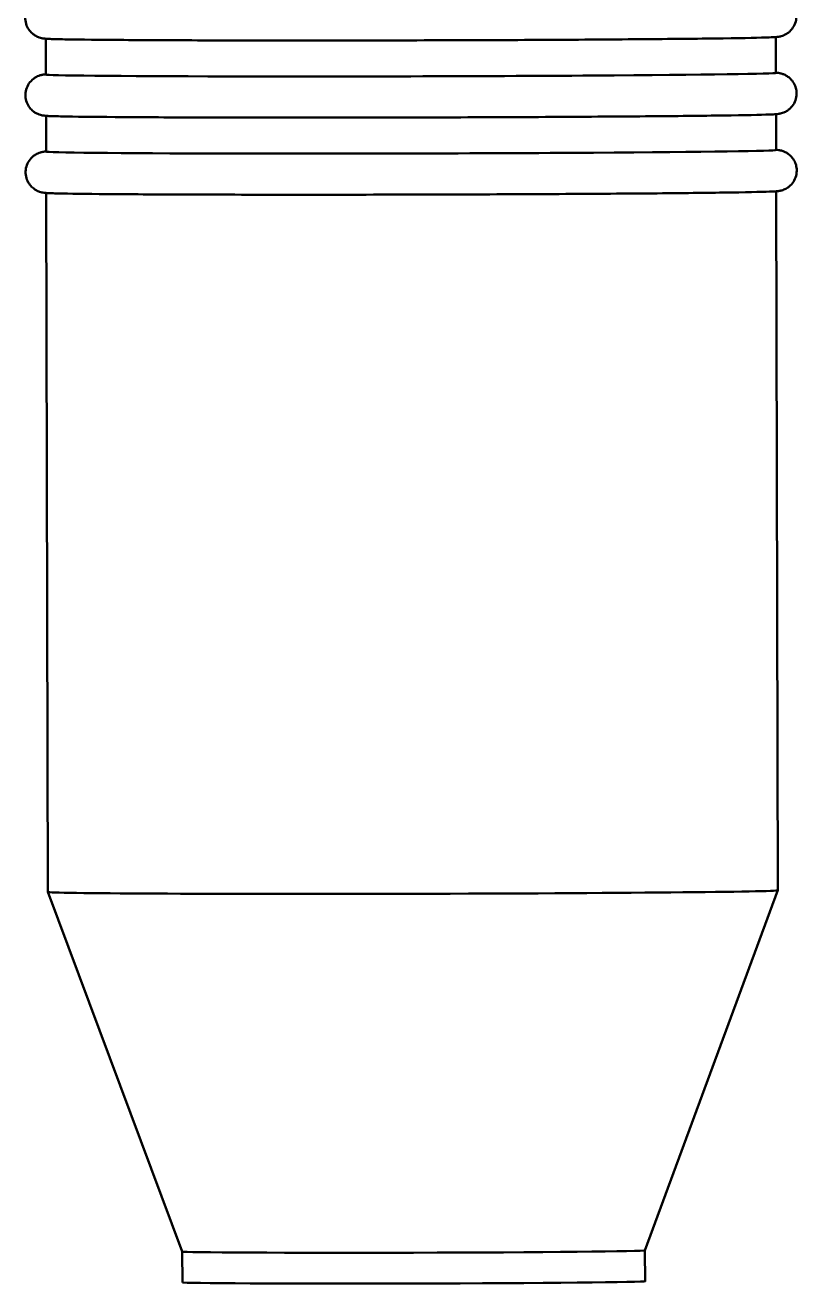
# Model space of a CAD drawing. Header units: millimetres. Extents: x 0 to 420, y 0 to 297.
# Drawn here: x 80.083 to 82.227, y 168.969 to 172.467 of the extents above; entities that cross this region are included whole.
import ezdxf

# ---------------------------------------------------------------- set-up
doc = ezdxf.new("R2010")
doc.units = ezdxf.units.MM
doc.header["$LTSCALE"] = 0.75
doc.layers.add('Visible', color=7, linetype='Continuous', lineweight=50)

msp = doc.modelspace()

# ---------------------------------------------------------------- linework, layer by layer
at = {"layer": 'Visible', "extrusion": (0, 1, 0)}
for p, q in [((80.1403, 172.4292), (80.1405, 172.3297)), ((82.1689, 172.4338), (82.1691, 172.3343)), ((80.1408, 172.2149), (80.141, 172.1154)), ((82.1694, 172.2195), (82.1696, 172.12)), ((80.1413, 172.0006), (80.1457, 170.0583)), ((82.1699, 172.0052), (82.1743, 170.063)), ((80.5195, 169.0592), (80.1457, 170.0583)), ((81.8052, 169.0621), (82.1743, 170.0629)), ((80.5194, 169.0592), (80.5196, 168.9735)), ((81.8052, 169.0621), (81.8054, 168.9764))]:
    msp.add_line(p, q, dxfattribs=at)
at = {"layer": 'Visible', "extrusion": (-2e-16, 0, -1)}
for centre in [(81.1548, 172.332), (81.1553, 172.1177)]:
    msp.add_ellipse(centre, major_axis=(1.0143, 0.0023), ratio=0.007252, start_param=0, end_param=3.141593, dxfattribs=at)
at = {"layer": 'Visible'}
for centre, major_axis, start_param, end_param in [((81.16, 170.0606), (1.0143, 0.0023), 3.141593, 6.283185), ((81.1623, 169.0607), (0.6429, 0.0015), 3.144286, 6.280492), ((81.1625, 168.975), (0.6429, 0.0015), 3.141593, 6.283185)]:
    msp.add_ellipse(centre, major_axis=major_axis, ratio=0.007252, start_param=start_param, end_param=end_param, dxfattribs=at)
for points, knots in [([(82.2253, 172.4999), (82.2262, 172.4937), (82.2261, 172.4873), (82.2239, 172.4752), (82.2218, 172.4693), (82.2159, 172.4586), (82.2121, 172.4537), (82.2057, 172.4477), (82.2035, 172.446), (82.1992, 172.443), (82.1972, 172.4418), (82.1935, 172.4399), (82.192, 172.4392), (82.188, 172.4375), (82.1858, 172.4368), (82.1823, 172.4358), (82.181, 172.4355), (82.178, 172.4349), (82.1767, 172.4347), (82.1731, 172.4342), (82.1714, 172.434), (82.1643, 172.4334), (82.1586, 172.4332), (82.1263, 172.4319), (82.0829, 172.431), (81.9652, 172.4294), (81.8912, 172.4286), (81.7236, 172.4272), (81.6285, 172.4265), (81.4277, 172.4255), (81.3197, 172.4251), (81.1043, 172.4245), (80.9944, 172.4243), (80.7862, 172.4243), (80.6853, 172.4244), (80.5053, 172.4248), (80.4239, 172.4252), (80.2903, 172.4261), (80.2365, 172.4267), (80.181, 172.4277), (80.1666, 172.428), (80.1503, 172.4286), (80.1458, 172.4288), (80.1388, 172.4293), (80.1369, 172.4293), (80.1303, 172.4304), (80.1292, 172.4306), (80.1262, 172.4313), (80.1241, 172.4318), (80.119, 172.4336), (80.1157, 172.435), (80.1099, 172.4383), (80.1072, 172.44), (80.1012, 172.4448), (80.098, 172.448), (80.0917, 172.456), (80.0889, 172.461), (80.0847, 172.472), (80.0834, 172.4781), (80.0828, 172.4902), (80.0835, 172.4965), (80.0868, 172.5082), (80.0895, 172.5139), (80.0963, 172.5239), (80.1005, 172.5284), (80.1072, 172.5336), (80.1094, 172.5351), (80.1133, 172.5374), (80.1151, 172.5383), (80.1196, 172.5403), (80.1221, 172.5411), (80.1259, 172.5423), (80.1273, 172.5426), (80.1302, 172.5433), (80.1315, 172.5435), (80.1349, 172.544), (80.1365, 172.5442), (80.1387, 172.5444), (80.1394, 172.5444), (80.1401, 172.5445)], [0, 0, 0, 0, 0.013201, 0.013201, 0.026144, 0.026144, 0.03907, 0.03907, 0.045237, 0.045237, 0.050774, 0.050774, 0.055256, 0.055256, 0.062697, 0.062697, 0.070025, 0.070025, 0.081576, 0.081576, 0.108305, 0.108305, 0.188438, 0.188438, 0.432088, 0.432088, 0.664306, 0.664306, 0.891096, 0.891096, 1.117623, 1.117623, 1.344054, 1.344054, 1.570475, 1.570475, 1.796954, 1.796954, 2.02366, 2.02366, 2.136652, 2.136652, 2.196424, 2.196424, 2.241244, 2.241244, 2.24887, 2.24887, 2.257498, 2.257498, 2.266343, 2.266343, 2.273507, 2.273507, 2.283232, 2.283232, 2.295245, 2.295245, 2.308092, 2.308092, 2.321042, 2.321042, 2.333993, 2.333993, 2.346881, 2.346881, 2.352796, 2.352796, 2.357702, 2.357702, 2.36564, 2.36564, 2.372752, 2.372752, 2.383224, 2.383224, 2.405887, 2.405887, 2.416094, 2.416094, 2.416094, 2.416094]), ([(82.2258, 172.2856), (82.2267, 172.2794), (82.2266, 172.273), (82.2244, 172.2609), (82.2223, 172.255), (82.2164, 172.2443), (82.2126, 172.2395), (82.2062, 172.2335), (82.204, 172.2317), (82.1997, 172.2287), (82.1977, 172.2275), (82.194, 172.2256), (82.1924, 172.2249), (82.1885, 172.2232), (82.1863, 172.2225), (82.1828, 172.2215), (82.1815, 172.2212), (82.1785, 172.2206), (82.1772, 172.2204), (82.1736, 172.2199), (82.1719, 172.2197), (82.1648, 172.2191), (82.1591, 172.2189), (82.1268, 172.2176), (82.0834, 172.2168), (81.9657, 172.2151), (81.8917, 172.2143), (81.7241, 172.2129), (81.629, 172.2123), (81.4282, 172.2112), (81.3202, 172.2108), (81.1048, 172.2102), (80.9948, 172.2101), (80.7866, 172.21), (80.6858, 172.2101), (80.5058, 172.2105), (80.4244, 172.2109), (80.2908, 172.2118), (80.237, 172.2124), (80.1815, 172.2134), (80.167, 172.2137), (80.1508, 172.2143), (80.1463, 172.2145), (80.1393, 172.215), (80.1373, 172.215), (80.1308, 172.2161), (80.1297, 172.2163), (80.1267, 172.217), (80.1246, 172.2175), (80.1195, 172.2194), (80.1162, 172.2207), (80.1104, 172.224), (80.1077, 172.2257), (80.1017, 172.2305), (80.0985, 172.2337), (80.0922, 172.2417), (80.0894, 172.2468), (80.0852, 172.2577), (80.0839, 172.2638), (80.0833, 172.2759), (80.084, 172.2822), (80.0873, 172.2939), (80.09, 172.2996), (80.0968, 172.3096), (80.101, 172.3141), (80.1077, 172.3193), (80.1099, 172.3208), (80.1138, 172.3231), (80.1156, 172.324), (80.1201, 172.326), (80.1226, 172.3269), (80.1263, 172.328), (80.1278, 172.3283), (80.1307, 172.329), (80.132, 172.3292), (80.1354, 172.3297), (80.137, 172.3299), (80.1392, 172.3301), (80.1399, 172.3302), (80.1406, 172.3302)], [0, 0, 0, 0, 0.013201, 0.013201, 0.026144, 0.026144, 0.03907, 0.03907, 0.045237, 0.045237, 0.050774, 0.050774, 0.055256, 0.055256, 0.062697, 0.062697, 0.070025, 0.070025, 0.081576, 0.081576, 0.108305, 0.108305, 0.188438, 0.188438, 0.432088, 0.432088, 0.664306, 0.664306, 0.891096, 0.891096, 1.117623, 1.117623, 1.344054, 1.344054, 1.570475, 1.570475, 1.796954, 1.796954, 2.02366, 2.02366, 2.136652, 2.136652, 2.196424, 2.196424, 2.241244, 2.241244, 2.24887, 2.24887, 2.257498, 2.257498, 2.266343, 2.266343, 2.273507, 2.273507, 2.283232, 2.283232, 2.295245, 2.295245, 2.308092, 2.308092, 2.321042, 2.321042, 2.333993, 2.333993, 2.346881, 2.346881, 2.352796, 2.352796, 2.357702, 2.357702, 2.36564, 2.36564, 2.372752, 2.372752, 2.383224, 2.383224, 2.405887, 2.405887, 2.416094, 2.416094, 2.416094, 2.416094]), ([(82.1691, 172.3348), (82.1713, 172.3347), (82.1732, 172.3345), (82.1778, 172.3339), (82.179, 172.3337), (82.1817, 172.3331), (82.1827, 172.3328), (82.1853, 172.3321), (82.1868, 172.3317), (82.1909, 172.3302), (82.1938, 172.329), (82.1993, 172.3259), (82.202, 172.3242), (82.2079, 172.3195), (82.2112, 172.3163), (82.2174, 172.3084), (82.2203, 172.3035), (82.224, 172.2942), (82.2251, 172.2899), (82.2258, 172.2856)], [4.5074939, 4.5074939, 4.5074939, 4.5074939, 4.5407487, 4.5407487, 4.5508858, 4.5508858, 4.5564682, 4.5564682, 4.562073, 4.562073, 4.5698463, 4.5698463, 4.5770671, 4.5770671, 4.5866821, 4.5866821, 4.5986479, 4.5986479, 4.6078781, 4.6078781, 4.6078781, 4.6078781]), ([(82.2263, 172.0713), (82.2272, 172.0652), (82.2271, 172.0588), (82.2248, 172.0466), (82.2227, 172.0407), (82.2169, 172.0301), (82.2131, 172.0252), (82.2067, 172.0192), (82.2045, 172.0174), (82.2002, 172.0145), (82.1982, 172.0132), (82.1945, 172.0113), (82.1929, 172.0106), (82.189, 172.009), (82.1868, 172.0083), (82.1833, 172.0073), (82.1819, 172.0069), (82.179, 172.0063), (82.1777, 172.0061), (82.1741, 172.0056), (82.1724, 172.0055), (82.1653, 172.0049), (82.1595, 172.0046), (82.1273, 172.0034), (82.0839, 172.0025), (81.9662, 172.0008), (81.8922, 172), (81.7246, 171.9986), (81.6294, 171.998), (81.4287, 171.9969), (81.3207, 171.9965), (81.1053, 171.9959), (80.9953, 171.9958), (80.7871, 171.9957), (80.6863, 171.9958), (80.5063, 171.9963), (80.4249, 171.9966), (80.2913, 171.9975), (80.2375, 171.9981), (80.182, 171.9991), (80.1675, 171.9994), (80.1513, 172), (80.1468, 172.0002), (80.1398, 172.0007), (80.1378, 172.0007), (80.1313, 172.0018), (80.1302, 172.002), (80.1272, 172.0027), (80.1251, 172.0033), (80.1199, 172.0051), (80.1167, 172.0064), (80.1108, 172.0097), (80.1082, 172.0115), (80.1022, 172.0162), (80.099, 172.0195), (80.0927, 172.0275), (80.0899, 172.0325), (80.0857, 172.0434), (80.0844, 172.0495), (80.0838, 172.0617), (80.0845, 172.0679), (80.0878, 172.0797), (80.0905, 172.0853), (80.0972, 172.0953), (80.1015, 172.0998), (80.1082, 172.105), (80.1104, 172.1065), (80.1143, 172.1088), (80.1161, 172.1097), (80.1206, 172.1117), (80.1231, 172.1126), (80.1268, 172.1137), (80.1283, 172.1141), (80.1312, 172.1147), (80.1325, 172.1149), (80.1359, 172.1155), (80.1375, 172.1156), (80.1397, 172.1158), (80.1404, 172.1159), (80.1411, 172.1159)], [0, 0, 0, 0, 0.013201, 0.013201, 0.026144, 0.026144, 0.03907, 0.03907, 0.045237, 0.045237, 0.050774, 0.050774, 0.055256, 0.055256, 0.062697, 0.062697, 0.070025, 0.070025, 0.081576, 0.081576, 0.108305, 0.108305, 0.188438, 0.188438, 0.432088, 0.432088, 0.664306, 0.664306, 0.891096, 0.891096, 1.117623, 1.117623, 1.344054, 1.344054, 1.570475, 1.570475, 1.796954, 1.796954, 2.02366, 2.02366, 2.136652, 2.136652, 2.196424, 2.196424, 2.241244, 2.241244, 2.24887, 2.24887, 2.257498, 2.257498, 2.266343, 2.266343, 2.273507, 2.273507, 2.283232, 2.283232, 2.295245, 2.295245, 2.308092, 2.308092, 2.321042, 2.321042, 2.333993, 2.333993, 2.346881, 2.346881, 2.352796, 2.352796, 2.357702, 2.357702, 2.36564, 2.36564, 2.372752, 2.372752, 2.383224, 2.383224, 2.405887, 2.405887, 2.416094, 2.416094, 2.416094, 2.416094]), ([(82.1696, 172.1206), (82.1718, 172.1204), (82.1737, 172.1203), (82.1783, 172.1196), (82.1795, 172.1194), (82.1821, 172.1188), (82.1832, 172.1185), (82.1858, 172.1178), (82.1873, 172.1174), (82.1914, 172.1159), (82.1943, 172.1147), (82.1997, 172.1117), (82.2025, 172.1099), (82.2084, 172.1052), (82.2116, 172.102), (82.2179, 172.0942), (82.2208, 172.0892), (82.2245, 172.0799), (82.2256, 172.0756), (82.2263, 172.0713)], [4.5074939, 4.5074939, 4.5074939, 4.5074939, 4.5407487, 4.5407487, 4.5508858, 4.5508858, 4.5564682, 4.5564682, 4.562073, 4.562073, 4.5698463, 4.5698463, 4.5770671, 4.5770671, 4.5866821, 4.5866821, 4.5986479, 4.5986479, 4.6078781, 4.6078781, 4.6078781, 4.6078781])]:
    msp.add_open_spline(points, degree=3, knots=knots, dxfattribs=at)

doc.saveas('drawing.dxf')
